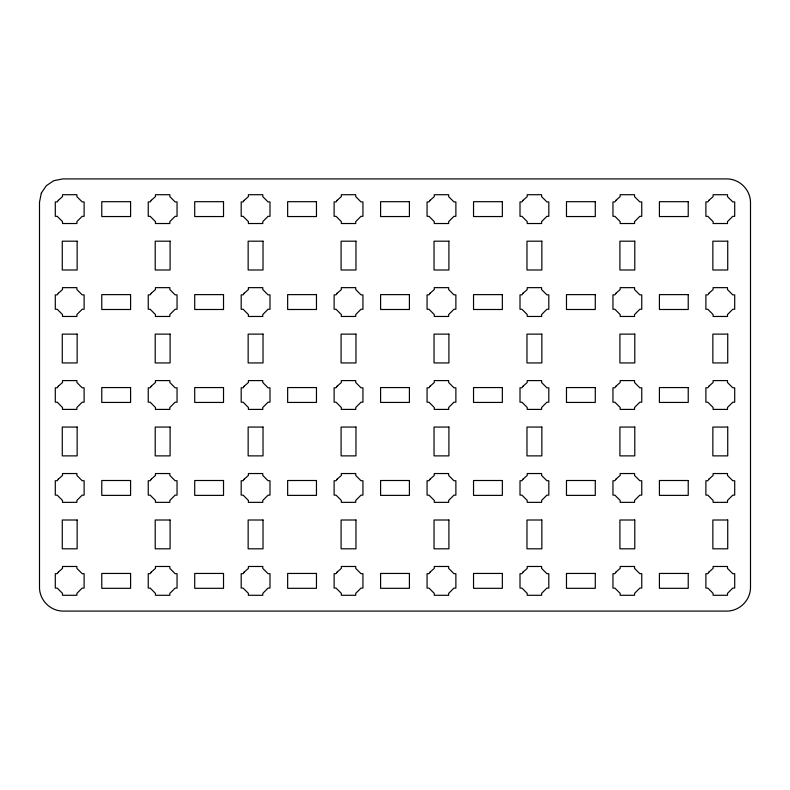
<?xml version="1.0" encoding="UTF-8"?>
<svg xmlns="http://www.w3.org/2000/svg" width="790" height="790" viewBox="0 0 790 790"><rect width="100%" height="100%" fill="white"/><g stroke="black" fill="none" stroke-linecap="round" stroke-linejoin="round"><path stroke-width="1.19" d="M41.327 193.106L39.5 202.151L39.5 587.849C39.747 600.351 50.244 610.838 62.736 611.085L727.264 611.085C739.756 610.838 750.253 600.351 750.5 587.849L750.5 202.151C750.253 189.649 739.756 179.162 727.264 178.915L62.736 178.915L53.69 180.742L46.304 185.719L41.327 193.106M58.282 200.344L57.226 201.914L55.3 201.914L55.3 216.322L57.226 216.322L62.499 221.595L62.499 223.521L76.906 223.521L76.906 221.595L82.18 216.322L84.115 216.322L84.115 201.914L82.18 201.914L76.906 196.641L76.906 194.715L62.499 194.715L62.499 196.641L58.282 200.344M58.282 293.288L57.226 294.858L55.3 294.858L55.3 309.265L57.226 309.265L62.499 314.538L62.499 316.464L76.906 316.464L76.906 314.538L82.18 309.265L84.115 309.265L84.115 294.858L82.18 294.858L76.906 289.584L76.906 287.649L62.499 287.649L62.499 289.584L58.282 293.288M151.216 200.344L150.169 201.914L148.244 201.914L148.244 216.322L150.169 216.322L155.442 221.595L155.442 223.521L169.85 223.521L169.85 221.595L175.123 216.322L177.049 216.322L177.049 201.914L175.123 201.914L169.85 196.641L169.85 194.715L155.442 194.715L155.442 196.641L151.216 200.344M58.282 386.231L57.226 387.801L55.3 387.801L55.3 402.199L57.226 402.199L62.499 407.482L62.499 409.408L76.906 409.408L76.906 407.482L82.18 402.199L84.115 402.199L84.115 387.801L82.18 387.801L76.906 382.518L76.906 380.592L62.499 380.592L62.499 382.518L58.282 386.231M151.216 293.288L150.169 294.858L148.244 294.858L148.244 309.265L150.169 309.265L155.442 314.538L155.442 316.464L169.85 316.464L169.85 314.538L175.123 309.265L177.049 309.265L177.049 294.858L175.123 294.858L169.85 289.584L169.85 287.649L155.442 287.649L155.442 289.584L151.216 293.288M244.159 200.344L243.113 201.914L241.187 201.914L241.187 216.322L243.113 216.322L248.386 221.595L248.386 223.521L262.793 223.521L262.793 221.595L268.067 216.322L269.992 216.322L269.992 201.914L268.067 201.914L262.793 196.641L262.793 194.715L248.386 194.715L248.386 196.641L244.159 200.344M58.282 479.175L57.226 480.735L55.3 480.735L55.3 495.142L57.226 495.142L62.499 500.416L62.499 502.351L76.906 502.351L76.906 500.416L82.18 495.142L84.115 495.142L84.115 480.735L82.18 480.735L76.906 475.462L76.906 473.536L62.499 473.536L62.499 475.462L58.282 479.175M151.216 386.231L150.169 387.801L148.244 387.801L148.244 402.199L150.169 402.199L155.442 407.482L155.442 409.408L169.85 409.408L169.85 407.482L175.123 402.199L177.049 402.199L177.049 387.801L175.123 387.801L169.85 382.518L169.85 380.592L155.442 380.592L155.442 382.518L151.216 386.231M244.159 293.288L243.113 294.858L241.187 294.858L241.187 309.265L243.113 309.265L248.386 314.538L248.386 316.464L262.793 316.464L262.793 314.538L268.067 309.265L269.992 309.265L269.992 294.858L268.067 294.858L262.793 289.584L262.793 287.649L248.386 287.649L248.386 289.584L244.159 293.288M58.282 572.108L57.226 573.678L55.3 573.678L55.3 588.086L57.226 588.086L62.499 593.359L62.499 595.285L76.906 595.285L76.906 593.359L82.18 588.086L84.115 588.086L84.115 573.678L82.18 573.678L76.906 568.405L76.906 566.479L62.499 566.479L62.499 568.405L58.282 572.108M337.103 200.344L336.056 201.914L334.121 201.914L334.121 216.322L336.056 216.322L341.329 221.595L341.329 223.521L355.737 223.521L355.737 221.595L361.01 216.322L362.936 216.322L362.936 201.914L361.01 201.914L355.737 196.641L355.737 194.715L341.329 194.715L341.329 196.641L337.103 200.344M151.216 479.175L150.169 480.735L148.244 480.735L148.244 495.142L150.169 495.142L155.442 500.416L155.442 502.351L169.85 502.351L169.85 500.416L175.123 495.142L177.049 495.142L177.049 480.735L175.123 480.735L169.85 475.462L169.85 473.536L155.442 473.536L155.442 475.462L151.216 479.175M244.159 386.231L243.113 387.801L241.187 387.801L241.187 402.199L243.113 402.199L248.386 407.482L248.386 409.408L262.793 409.408L262.793 407.482L268.067 402.199L269.992 402.199L269.992 387.801L268.067 387.801L262.793 382.518L262.793 380.592L248.386 380.592L248.386 382.518L244.159 386.231M337.103 293.288L336.056 294.858L334.121 294.858L334.121 309.265L336.056 309.265L341.329 314.538L341.329 316.464L355.737 316.464L355.737 314.538L361.01 309.265L362.936 309.265L362.936 294.858L361.01 294.858L355.737 289.584L355.737 287.649L341.329 287.649L341.329 289.584L337.103 293.288M151.216 572.108L150.169 573.678L148.244 573.678L148.244 588.086L150.169 588.086L155.442 593.359L155.442 595.285L169.85 595.285L169.85 593.359L175.123 588.086L177.049 588.086L177.049 573.678L175.123 573.678L169.85 568.405L169.85 566.479L155.442 566.479L155.442 568.405L151.216 572.108M430.046 200.344L428.99 201.914L427.064 201.914L427.064 216.322L428.99 216.322L434.263 221.595L434.263 223.521L448.671 223.521L448.671 221.595L453.944 216.322L455.879 216.322L455.879 201.914L453.944 201.914L448.671 196.641L448.671 194.715L434.263 194.715L434.263 196.641L430.046 200.344M244.159 479.175L243.113 480.735L241.187 480.735L241.187 495.142L243.113 495.142L248.386 500.416L248.386 502.351L262.793 502.351L262.793 500.416L268.067 495.142L269.992 495.142L269.992 480.735L268.067 480.735L262.793 475.462L262.793 473.536L248.386 473.536L248.386 475.462L244.159 479.175M337.103 386.231L336.056 387.801L334.121 387.801L334.121 402.199L336.056 402.199L341.329 407.482L341.329 409.408L355.737 409.408L355.737 407.482L361.01 402.199L362.936 402.199L362.936 387.801L361.01 387.801L355.737 382.518L355.737 380.592L341.329 380.592L341.329 382.518L337.103 386.231M430.046 293.288L428.99 294.858L427.064 294.858L427.064 309.265L428.99 309.265L434.263 314.538L434.263 316.464L448.671 316.464L448.671 314.538L453.944 309.265L455.879 309.265L455.879 294.858L453.944 294.858L448.671 289.584L448.671 287.649L434.263 287.649L434.263 289.584L430.046 293.288M244.159 572.108L243.113 573.678L241.187 573.678L241.187 588.086L243.113 588.086L248.386 593.359L248.386 595.285L262.793 595.285L262.793 593.359L268.067 588.086L269.992 588.086L269.992 573.678L268.067 573.678L262.793 568.405L262.793 566.479L248.386 566.479L248.386 568.405L244.159 572.108M522.98 200.344L521.933 201.914L520.008 201.914L520.008 216.322L521.933 216.322L527.207 221.595L527.207 223.521L541.614 223.521L541.614 221.595L546.887 216.322L548.813 216.322L548.813 201.914L546.887 201.914L541.614 196.641L541.614 194.715L527.207 194.715L527.207 196.641L522.98 200.344M337.103 479.175L336.056 480.735L334.121 480.735L334.121 495.142L336.056 495.142L341.329 500.416L341.329 502.351L355.737 502.351L355.737 500.416L361.01 495.142L362.936 495.142L362.936 480.735L361.01 480.735L355.737 475.462L355.737 473.536L341.329 473.536L341.329 475.462L337.103 479.175M430.046 386.231L428.99 387.801L427.064 387.801L427.064 402.199L428.99 402.199L434.263 407.482L434.263 409.408L448.671 409.408L448.671 407.482L453.944 402.199L455.879 402.199L455.879 387.801L453.944 387.801L448.671 382.518L448.671 380.592L434.263 380.592L434.263 382.518L430.046 386.231M522.98 293.288L521.933 294.858L520.008 294.858L520.008 309.265L521.933 309.265L527.207 314.538L527.207 316.464L541.614 316.464L541.614 314.538L546.887 309.265L548.813 309.265L548.813 294.858L546.887 294.858L541.614 289.584L541.614 287.649L527.207 287.649L527.207 289.584L522.98 293.288M337.103 572.108L336.056 573.678L334.121 573.678L334.121 588.086L336.056 588.086L341.329 593.359L341.329 595.285L355.737 595.285L355.737 593.359L361.01 588.086L362.936 588.086L362.936 573.678L361.01 573.678L355.737 568.405L355.737 566.479L341.329 566.479L341.329 568.405L337.103 572.108M615.924 200.344L614.877 201.914L612.951 201.914L612.951 216.322L614.877 216.322L620.15 221.595L620.15 223.521L634.558 223.521L634.558 221.595L639.831 216.322L641.757 216.322L641.757 201.914L639.831 201.914L634.558 196.641L634.558 194.715L620.15 194.715L620.15 196.641L615.924 200.344M430.046 479.175L428.99 480.735L427.064 480.735L427.064 495.142L428.99 495.142L434.263 500.416L434.263 502.351L448.671 502.351L448.671 500.416L453.944 495.142L455.879 495.142L455.879 480.735L453.944 480.735L448.671 475.462L448.671 473.536L434.263 473.536L434.263 475.462L430.046 479.175M522.98 386.231L521.933 387.801L520.008 387.801L520.008 402.199L521.933 402.199L527.207 407.482L527.207 409.408L541.614 409.408L541.614 407.482L546.887 402.199L548.813 402.199L548.813 387.801L546.887 387.801L541.614 382.518L541.614 380.592L527.207 380.592L527.207 382.518L522.98 386.231M615.924 293.288L614.877 294.858L612.951 294.858L612.951 309.265L614.877 309.265L620.15 314.538L620.15 316.464L634.558 316.464L634.558 314.538L639.831 309.265L641.757 309.265L641.757 294.858L639.831 294.858L634.558 289.584L634.558 287.649L620.15 287.649L620.15 289.584L615.924 293.288M430.046 572.108L428.99 573.678L427.064 573.678L427.064 588.086L428.99 588.086L434.263 593.359L434.263 595.285L448.671 595.285L448.671 593.359L453.944 588.086L455.879 588.086L455.879 573.678L453.944 573.678L448.671 568.405L448.671 566.479L434.263 566.479L434.263 568.405L430.046 572.108M708.867 200.344L707.82 201.914L705.885 201.914L705.885 216.322L707.82 216.322L713.094 221.595L713.094 223.521L727.501 223.521L727.501 221.595L732.774 216.322L734.7 216.322L734.7 201.914L732.774 201.914L727.501 196.641L727.501 194.715L713.094 194.715L713.094 196.641L708.867 200.344M522.98 479.175L521.933 480.735L520.008 480.735L520.008 495.142L521.933 495.142L527.207 500.416L527.207 502.351L541.614 502.351L541.614 500.416L546.887 495.142L548.813 495.142L548.813 480.735L546.887 480.735L541.614 475.462L541.614 473.536L527.207 473.536L527.207 475.462L522.98 479.175M615.924 386.231L614.877 387.801L612.951 387.801L612.951 402.199L614.877 402.199L620.15 407.482L620.15 409.408L634.558 409.408L634.558 407.482L639.831 402.199L641.757 402.199L641.757 387.801L639.831 387.801L634.558 382.518L634.558 380.592L620.15 380.592L620.15 382.518L615.924 386.231M708.867 293.288L707.82 294.858L705.885 294.858L705.885 309.265L707.82 309.265L713.094 314.538L713.094 316.464L727.501 316.464L727.501 314.538L732.774 309.265L734.7 309.265L734.7 294.858L732.774 294.858L727.501 289.584L727.501 287.649L713.094 287.649L713.094 289.584L708.867 293.288M522.98 572.108L521.933 573.678L520.008 573.678L520.008 588.086L521.933 588.086L527.207 593.359L527.207 595.285L541.614 595.285L541.614 593.359L546.887 588.086L548.813 588.086L548.813 573.678L546.887 573.678L541.614 568.405L541.614 566.479L527.207 566.479L527.207 568.405L522.98 572.108M615.924 479.175L614.877 480.735L612.951 480.735L612.951 495.142L614.877 495.142L620.15 500.416L620.15 502.351L634.558 502.351L634.558 500.416L639.831 495.142L641.757 495.142L641.757 480.735L639.831 480.735L634.558 475.462L634.558 473.536L620.15 473.536L620.15 475.462L615.924 479.175M708.867 386.231L707.82 387.801L705.885 387.801L705.885 402.199L707.82 402.199L713.094 407.482L713.094 409.408L727.501 409.408L727.501 407.482L732.774 402.199L734.7 402.199L734.7 387.801L732.774 387.801L727.501 382.518L727.501 380.592L713.094 380.592L713.094 382.518L708.867 386.231M615.924 572.108L614.877 573.678L612.951 573.678L612.951 588.086L614.877 588.086L620.15 593.359L620.15 595.285L634.558 595.285L634.558 593.359L639.831 588.086L641.757 588.086L641.757 573.678L639.831 573.678L634.558 568.405L634.558 566.479L620.15 566.479L620.15 568.405L615.924 572.108M708.867 479.175L707.82 480.735L705.885 480.735L705.885 495.142L707.82 495.142L713.094 500.416L713.094 502.351L727.501 502.351L727.501 500.416L732.774 495.142L734.7 495.142L734.7 480.735L732.774 480.735L727.501 475.462L727.501 473.536L713.094 473.536L713.094 475.462L708.867 479.175M708.867 572.108L707.82 573.678L705.885 573.678L705.885 588.086L707.82 588.086L713.094 593.359L713.094 595.285L727.501 595.285L727.501 593.359L732.774 588.086L734.7 588.086L734.7 573.678L732.774 573.678L727.501 568.405L727.501 566.479L713.094 566.479L713.094 568.405L708.867 572.108M130.587 201.687L101.772 201.687L101.772 216.549L130.587 216.549L130.587 201.687M223.521 201.687L194.715 201.687L194.715 216.549L223.521 216.549L223.521 201.687M316.464 201.687L287.649 201.687L287.649 216.549L316.464 216.549L316.464 201.687M409.408 201.687L380.592 201.687L380.592 216.549L409.408 216.549L409.408 201.687M502.351 201.687L473.536 201.687L473.536 216.549L502.351 216.549L502.351 201.687M595.285 201.687L566.479 201.687L566.479 216.549L595.285 216.549L595.285 201.687M688.228 201.687L659.413 201.687L659.413 216.549L688.228 216.549L688.228 201.687M77.144 241.187L62.272 241.187L62.272 269.992L77.144 269.992L77.144 241.187M170.087 241.187L155.215 241.187L155.215 269.992L170.087 269.992L170.087 241.187M263.021 241.187L248.149 241.187L248.149 269.992L263.021 269.992L263.021 241.187M355.964 241.187L341.092 241.187L341.092 269.992L355.964 269.992L355.964 241.187M448.908 241.187L434.036 241.187L434.036 269.992L448.908 269.992L448.908 241.187M541.851 241.187L526.979 241.187L526.979 269.992L541.851 269.992L541.851 241.187M634.785 241.187L619.913 241.187L619.913 269.992L634.785 269.992L634.785 241.187M727.728 241.187L712.856 241.187L712.856 269.992L727.728 269.992L727.728 241.187M130.587 294.621L101.772 294.621L101.772 309.492L130.587 309.492L130.587 294.621M223.521 294.621L194.715 294.621L194.715 309.492L223.521 309.492L223.521 294.621M316.464 294.621L287.649 294.621L287.649 309.492L316.464 309.492L316.464 294.621M409.408 294.621L380.592 294.621L380.592 309.492L409.408 309.492L409.408 294.621M502.351 294.621L473.536 294.621L473.536 309.492L502.351 309.492L502.351 294.621M595.285 294.621L566.479 294.621L566.479 309.492L595.285 309.492L595.285 294.621M688.228 294.621L659.413 294.621L659.413 309.492L688.228 309.492L688.228 294.621M77.144 334.121L62.272 334.121L62.272 362.936L77.144 362.936L77.144 334.121M170.087 334.121L155.215 334.121L155.215 362.936L170.087 362.936L170.087 334.121M263.021 334.121L248.149 334.121L248.149 362.936L263.021 362.936L263.021 334.121M355.964 334.121L341.092 334.121L341.092 362.936L355.964 362.936L355.964 334.121M448.908 334.121L434.036 334.121L434.036 362.936L448.908 362.936L448.908 334.121M541.851 334.121L526.979 334.121L526.979 362.936L541.851 362.936L541.851 334.121M634.785 334.121L619.913 334.121L619.913 362.936L634.785 362.936L634.785 334.121M727.728 334.121L712.856 334.121L712.856 362.936L727.728 362.936L727.728 334.121M130.587 387.564L101.772 387.564L101.772 402.436L130.587 402.436L130.587 387.564M223.521 387.564L194.715 387.564L194.715 402.436L223.521 402.436L223.521 387.564M316.464 387.564L287.649 387.564L287.649 402.436L316.464 402.436L316.464 387.564M409.408 387.564L380.592 387.564L380.592 402.436L409.408 402.436L409.408 387.564M502.351 387.564L473.536 387.564L473.536 402.436L502.351 402.436L502.351 387.564M595.285 387.564L566.479 387.564L566.479 402.436L595.285 402.436L595.285 387.564M688.228 387.564L659.413 387.564L659.413 402.436L688.228 402.436L688.228 387.564M77.144 427.064L62.272 427.064L62.272 455.879L77.144 455.879L77.144 427.064M170.087 427.064L155.215 427.064L155.215 455.879L170.087 455.879L170.087 427.064M263.021 427.064L248.149 427.064L248.149 455.879L263.021 455.879L263.021 427.064M355.964 427.064L341.092 427.064L341.092 455.879L355.964 455.879L355.964 427.064M448.908 427.064L434.036 427.064L434.036 455.879L448.908 455.879L448.908 427.064M541.851 427.064L526.979 427.064L526.979 455.879L541.851 455.879L541.851 427.064M634.785 427.064L619.913 427.064L619.913 455.879L634.785 455.879L634.785 427.064M727.728 427.064L712.856 427.064L712.856 455.879L727.728 455.879L727.728 427.064M130.587 480.508L101.772 480.508L101.772 495.379L130.587 495.379L130.587 480.508M223.521 480.508L194.715 480.508L194.715 495.379L223.521 495.379L223.521 480.508M316.464 480.508L287.649 480.508L287.649 495.379L316.464 495.379L316.464 480.508M409.408 480.508L380.592 480.508L380.592 495.379L409.408 495.379L409.408 480.508M502.351 480.508L473.536 480.508L473.536 495.379L502.351 495.379L502.351 480.508M595.285 480.508L566.479 480.508L566.479 495.379L595.285 495.379L595.285 480.508M688.228 480.508L659.413 480.508L659.413 495.379L688.228 495.379L688.228 480.508M77.144 520.008L62.272 520.008L62.272 548.813L77.144 548.813L77.144 520.008M170.087 520.008L155.215 520.008L155.215 548.813L170.087 548.813L170.087 520.008M263.021 520.008L248.149 520.008L248.149 548.813L263.021 548.813L263.021 520.008M355.964 520.008L341.092 520.008L341.092 548.813L355.964 548.813L355.964 520.008M448.908 520.008L434.036 520.008L434.036 548.813L448.908 548.813L448.908 520.008M541.851 520.008L526.979 520.008L526.979 548.813L541.851 548.813L541.851 520.008M634.785 520.008L619.913 520.008L619.913 548.813L634.785 548.813L634.785 520.008M727.728 520.008L712.856 520.008L712.856 548.813L727.728 548.813L727.728 520.008M130.587 573.451L101.772 573.451L101.772 588.313L130.587 588.313L130.587 573.451M223.521 573.451L194.715 573.451L194.715 588.313L223.521 588.313L223.521 573.451M316.464 573.451L287.649 573.451L287.649 588.313L316.464 588.313L316.464 573.451M409.408 573.451L380.592 573.451L380.592 588.313L409.408 588.313L409.408 573.451M502.351 573.451L473.536 573.451L473.536 588.313L502.351 588.313L502.351 573.451M595.285 573.451L566.479 573.451L566.479 588.313L595.285 588.313L595.285 573.451M688.228 573.451L659.413 573.451L659.413 588.313L688.228 588.313L688.228 573.451"/></g></svg>
